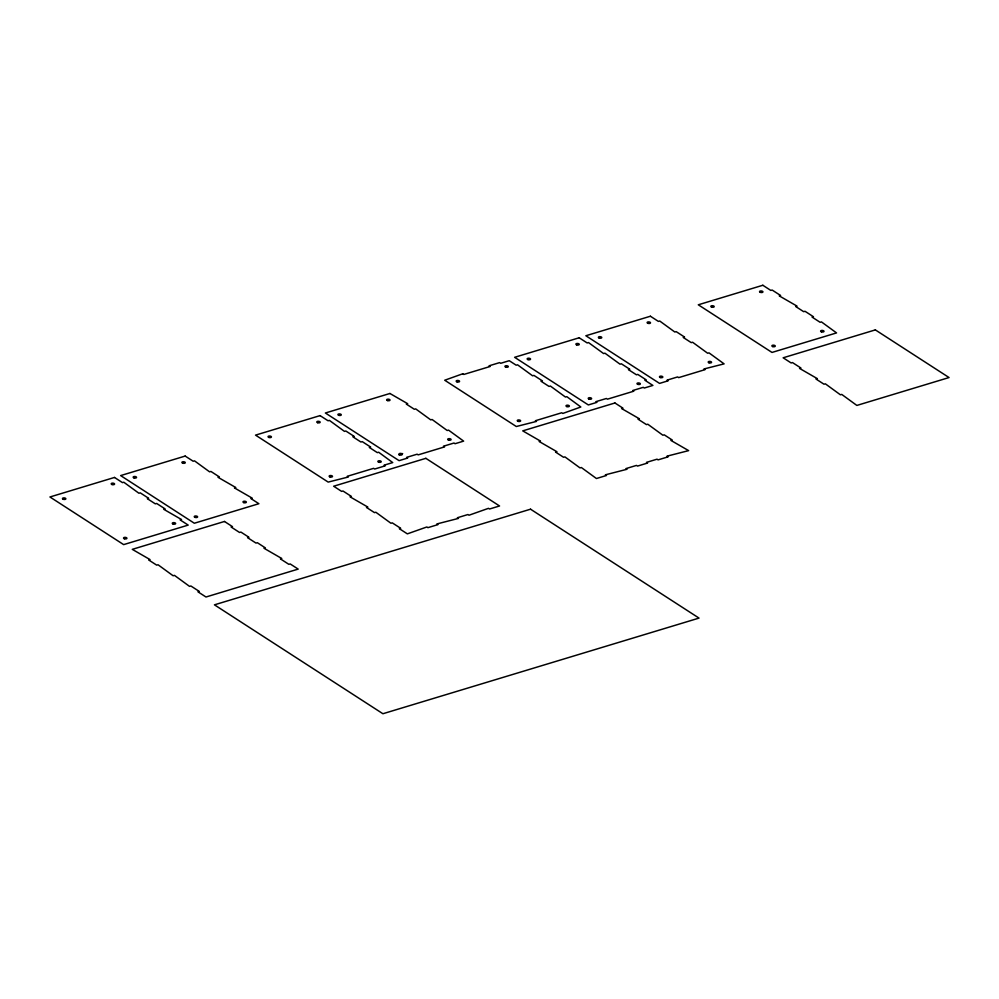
<?xml version="1.0" encoding="UTF-8"?>
<svg xmlns="http://www.w3.org/2000/svg" width="999" height="999" viewBox="0 0 999 999"><rect width="100%" height="100%" fill="white"/><g stroke="black" fill="none" stroke-linecap="round" stroke-linejoin="round"><path stroke-width="1.5" d="M398.701 454.77L399.35 454.57M400.012 454.37L401.336 453.971M401.985 453.771L402.647 453.571M400.149 453.833L401.198 454.52M389.922 393.481L325.387 412.999L399.088 460.651L407.642 458.054L406.593 457.38L417.132 454.195L418.181 454.87L444.53 446.903L443.469 446.216L454.008 443.032L455.057 443.718L463.623 441.121L448.514 430.107L447.202 430.507L432.092 419.493L430.769 419.892L415.659 408.866L414.348 409.265L406.343 404.096L407.654 403.696L389.922 393.481M114.485 477.447L49.95 496.978L123.651 544.617L188.187 525.099L180.182 519.93L181.506 519.53L163.761 509.303L165.085 508.903L156.656 503.459L155.345 503.858L147.34 498.688L148.651 498.289L140.235 492.844L138.911 493.244L123.801 482.23L122.49 482.629L114.485 477.447M185.177 456.068L120.642 475.586L194.343 523.239L258.878 503.708L250.886 498.538L252.198 498.139L234.453 487.912L235.776 487.512L218.032 477.297L219.343 476.898L210.926 471.453L209.603 471.853L194.493 460.839L193.182 461.238L185.177 456.068M320.067 415.609L255.532 435.127L328.184 482.092L348.326 476.998L347.277 476.311L373.614 468.344L374.675 469.031L385.202 465.834L384.153 465.159L392.719 462.574L378.658 452.235L377.347 452.634L369.343 447.452L370.654 447.065L362.237 441.62L360.914 442.008L352.909 436.838L354.233 436.438L345.804 430.994L344.493 431.393L329.383 420.379L328.072 420.779L320.067 415.609M579.17 337.774L514.635 357.305L588.349 404.945L596.903 402.36L595.854 401.673L606.393 398.489L607.442 399.175L633.778 391.196L632.729 390.522L643.269 387.337L644.318 388.012L652.884 385.427L644.879 380.244L646.191 379.857L637.774 374.413L636.45 374.8L628.446 369.63L629.77 369.23L621.341 363.786L620.029 364.185L604.919 353.171L603.608 353.571L588.498 342.557L587.175 342.957L579.17 337.774M650.399 316.233L585.864 335.751L659.565 383.404L668.131 380.806L667.082 380.132L677.609 376.935L678.671 377.622L705.007 369.655L703.958 368.968L724.1 363.873L708.99 352.859L707.679 353.259L692.569 342.232L691.258 342.632L683.254 337.462L684.565 337.063L676.148 331.618L674.824 332.018L659.715 321.004L658.403 321.403L650.399 316.233M462.762 373.776L444.717 380.232L516.308 426.511L536.463 421.416L535.414 420.729L561.75 412.762L562.799 413.449L580.844 406.993L566.795 396.653L565.471 397.053L550.362 386.039L549.05 386.426L541.046 381.256L542.357 380.856L533.941 375.412L532.617 375.811L517.519 364.797L516.196 365.197L509.253 360.701L500.686 363.299L499.637 362.612L489.098 365.796L490.147 366.483L463.811 374.45L462.762 373.776M762.836 285.264L698.301 304.795L772.002 352.435L836.538 332.917L821.428 321.89L820.117 322.29L812.112 317.12L813.423 316.72L805.007 311.276L803.683 311.676L795.691 306.506L797.002 306.106L779.257 295.879L780.581 295.492L772.152 290.035L770.841 290.434L762.836 285.264M425.849 458.329L333.654 486.226L341.658 491.396L342.969 490.996L351.398 496.441L350.075 496.84L367.819 507.067L366.508 507.467L374.5 512.637L375.824 512.237L390.934 523.251L392.245 522.852L400.674 528.296L399.35 528.696L407.355 533.866L426.848 526.972L427.897 527.659L437.912 524.625L436.863 523.951L458.454 518.406L457.405 517.732L467.944 514.535L468.993 515.222L488.486 508.329L489.535 509.003L499.55 505.981L425.849 458.329M614.934 402.984L522.739 430.869L540.484 441.096L539.16 441.496L556.905 451.71L555.594 452.11L563.586 457.28L564.91 456.88L580.019 467.907L581.331 467.507L596.44 478.521L606.455 475.487L605.394 474.812L626.997 469.268L625.948 468.593L636.475 465.409L637.537 466.083L647.539 463.061L646.49 462.375L657.03 459.19L658.079 459.865L668.094 456.843L667.032 456.156L688.636 450.624L670.891 440.409L672.215 440.01L664.21 434.827L662.886 435.227L647.777 424.213L646.465 424.612L638.036 419.168L639.36 418.768L621.615 408.554L622.939 408.154L614.934 402.984M224.475 521.466L132.28 549.35L150.025 559.577L148.701 559.977L156.706 565.147L158.017 564.747L173.127 575.761L174.45 575.362L189.56 586.388L190.871 585.988L199.3 591.433L197.977 591.833L205.981 597.002L298.177 569.105L290.172 563.936L288.861 564.335L280.432 558.891L281.743 558.491L264.011 548.264L265.322 547.864L257.317 542.694L256.006 543.094L247.577 537.649L248.901 537.25L240.896 532.08L239.573 532.479L231.156 527.035L232.467 526.635L224.475 521.466M875.349 329.895L783.154 357.792L791.158 362.962L792.469 362.562L800.898 368.007L799.575 368.406L817.319 378.633L816.008 379.033L824 384.203L825.324 383.803L840.434 394.817L841.745 394.418L856.855 405.432L949.05 377.547L875.349 329.895M530.544 509.19L214.448 604.832L382.917 713.736L699.013 618.094L530.544 509.19M124.338 538.748A1.686 0.774 4.9 0 0 126.923 538.299A1.686 0.774 4.9 0 0 124.45 537.4A1.686 0.774 4.9 0 0 124.338 538.748M63.274 499.275A1.686 0.774 4.9 0 0 65.859 498.813A1.686 0.774 4.9 0 0 63.387 497.927A1.686 0.774 4.9 0 0 63.274 499.275M112 484.527A1.686 0.774 4.9 0 0 114.585 484.065A1.686 0.774 4.9 0 0 112.113 483.179A1.686 0.774 4.9 0 0 112 484.527M173.064 524A1.686 0.774 4.9 0 0 175.649 523.551A1.686 0.774 4.9 0 0 173.189 522.664A1.686 0.774 4.9 0 0 173.064 524M195.03 517.357A1.686 0.774 4.9 0 0 197.615 516.908A1.686 0.774 4.9 0 0 195.142 516.021A1.686 0.774 4.9 0 0 195.03 517.357M133.966 477.884A1.686 0.774 4.9 0 0 136.551 477.422A1.686 0.774 4.9 0 0 134.078 476.535A1.686 0.774 4.9 0 0 133.966 477.884M182.692 463.136A1.686 0.774 4.9 0 0 185.277 462.687A1.686 0.774 4.9 0 0 182.805 461.788A1.686 0.774 4.9 0 0 182.692 463.136M243.768 502.609A1.686 0.774 4.9 0 0 246.353 502.16A1.686 0.774 4.9 0 0 243.881 501.273A1.686 0.774 4.9 0 0 243.768 502.609M329.92 476.898A1.686 0.774 4.9 0 0 332.505 476.448A1.686 0.774 4.9 0 0 330.032 475.561A1.686 0.774 4.9 0 0 329.92 476.898M268.843 437.425A1.686 0.774 4.9 0 0 271.428 436.963A1.686 0.774 4.9 0 0 268.968 436.076A1.686 0.774 4.9 0 0 268.843 437.425M317.582 422.677A1.686 0.774 4.9 0 0 320.167 422.227A1.686 0.774 4.9 0 0 317.694 421.341A1.686 0.774 4.9 0 0 317.582 422.677M378.646 462.15A1.686 0.774 4.9 0 0 381.231 461.7A1.686 0.774 4.9 0 0 378.758 460.814A1.686 0.774 4.9 0 0 378.646 462.15M399.775 454.77A1.686 0.774 4.9 0 0 402.36 454.32A1.686 0.774 4.9 0 0 399.887 453.434A1.686 0.774 4.9 0 0 399.775 454.77M448.501 440.035A1.686 0.774 4.9 0 0 451.086 439.572A1.686 0.774 4.9 0 0 448.613 438.686A1.686 0.774 4.9 0 0 448.501 440.035M387.437 400.549A1.686 0.774 4.9 0 0 390.022 400.099A1.686 0.774 4.9 0 0 387.55 399.213A1.686 0.774 4.9 0 0 387.437 400.549M338.698 415.297A1.686 0.774 4.9 0 0 341.283 414.835A1.686 0.774 4.9 0 0 338.823 413.948A1.686 0.774 4.9 0 0 338.698 415.297M566.783 406.568A1.686 0.774 4.9 0 0 569.368 406.118A1.686 0.774 4.9 0 0 566.895 405.232A1.686 0.774 4.9 0 0 566.783 406.568M505.706 367.095A1.686 0.774 4.9 0 0 508.291 366.645A1.686 0.774 4.9 0 0 505.831 365.759A1.686 0.774 4.9 0 0 505.706 367.095M456.98 381.843A1.686 0.774 4.9 0 0 459.565 381.381A1.686 0.774 4.9 0 0 457.092 380.494A1.686 0.774 4.9 0 0 456.98 381.843M518.044 421.316A1.686 0.774 4.9 0 0 520.629 420.866A1.686 0.774 4.9 0 0 518.169 419.98A1.686 0.774 4.9 0 0 518.044 421.316M637.762 384.328A1.686 0.774 4.9 0 0 640.347 383.878A1.686 0.774 4.9 0 0 637.874 382.992A1.686 0.774 4.9 0 0 637.762 384.328M576.685 344.855A1.686 0.774 4.9 0 0 579.27 344.393A1.686 0.774 4.9 0 0 576.81 343.506A1.686 0.774 4.9 0 0 576.685 344.855M527.959 359.603A1.686 0.774 4.9 0 0 530.544 359.141A1.686 0.774 4.9 0 0 528.071 358.254A1.686 0.774 4.9 0 0 527.959 359.603M589.023 399.076A1.686 0.774 4.9 0 0 591.608 398.613A1.686 0.774 4.9 0 0 589.148 397.727A1.686 0.774 4.9 0 0 589.023 399.076M708.978 362.774A1.686 0.774 4.9 0 0 711.563 362.325A1.686 0.774 4.9 0 0 709.103 361.438A1.686 0.774 4.9 0 0 708.978 362.774M647.914 323.301A1.686 0.774 4.9 0 0 650.499 322.852A1.686 0.774 4.9 0 0 648.026 321.953A1.686 0.774 4.9 0 0 647.914 323.301M599.188 338.049A1.686 0.774 4.9 0 0 601.773 337.587A1.686 0.774 4.9 0 0 599.3 336.7A1.686 0.774 4.9 0 0 599.188 338.049M660.252 377.522A1.686 0.774 4.9 0 0 662.837 377.073A1.686 0.774 4.9 0 0 660.364 376.186A1.686 0.774 4.9 0 0 660.252 377.522M821.415 331.818A1.686 0.774 4.9 0 0 824 331.368A1.686 0.774 4.9 0 0 821.528 330.469A1.686 0.774 4.9 0 0 821.415 331.818M760.351 292.345A1.686 0.774 4.9 0 0 762.936 291.883A1.686 0.774 4.9 0 0 760.464 290.996A1.686 0.774 4.9 0 0 760.351 292.345M711.613 307.08A1.686 0.774 4.9 0 0 714.198 306.631A1.686 0.774 4.9 0 0 711.738 305.744A1.686 0.774 4.9 0 0 711.613 307.08M772.689 346.566A1.686 0.774 4.9 0 0 775.274 346.104A1.686 0.774 4.9 0 0 772.801 345.217A1.686 0.774 4.9 0 0 772.689 346.566"/></g></svg>
